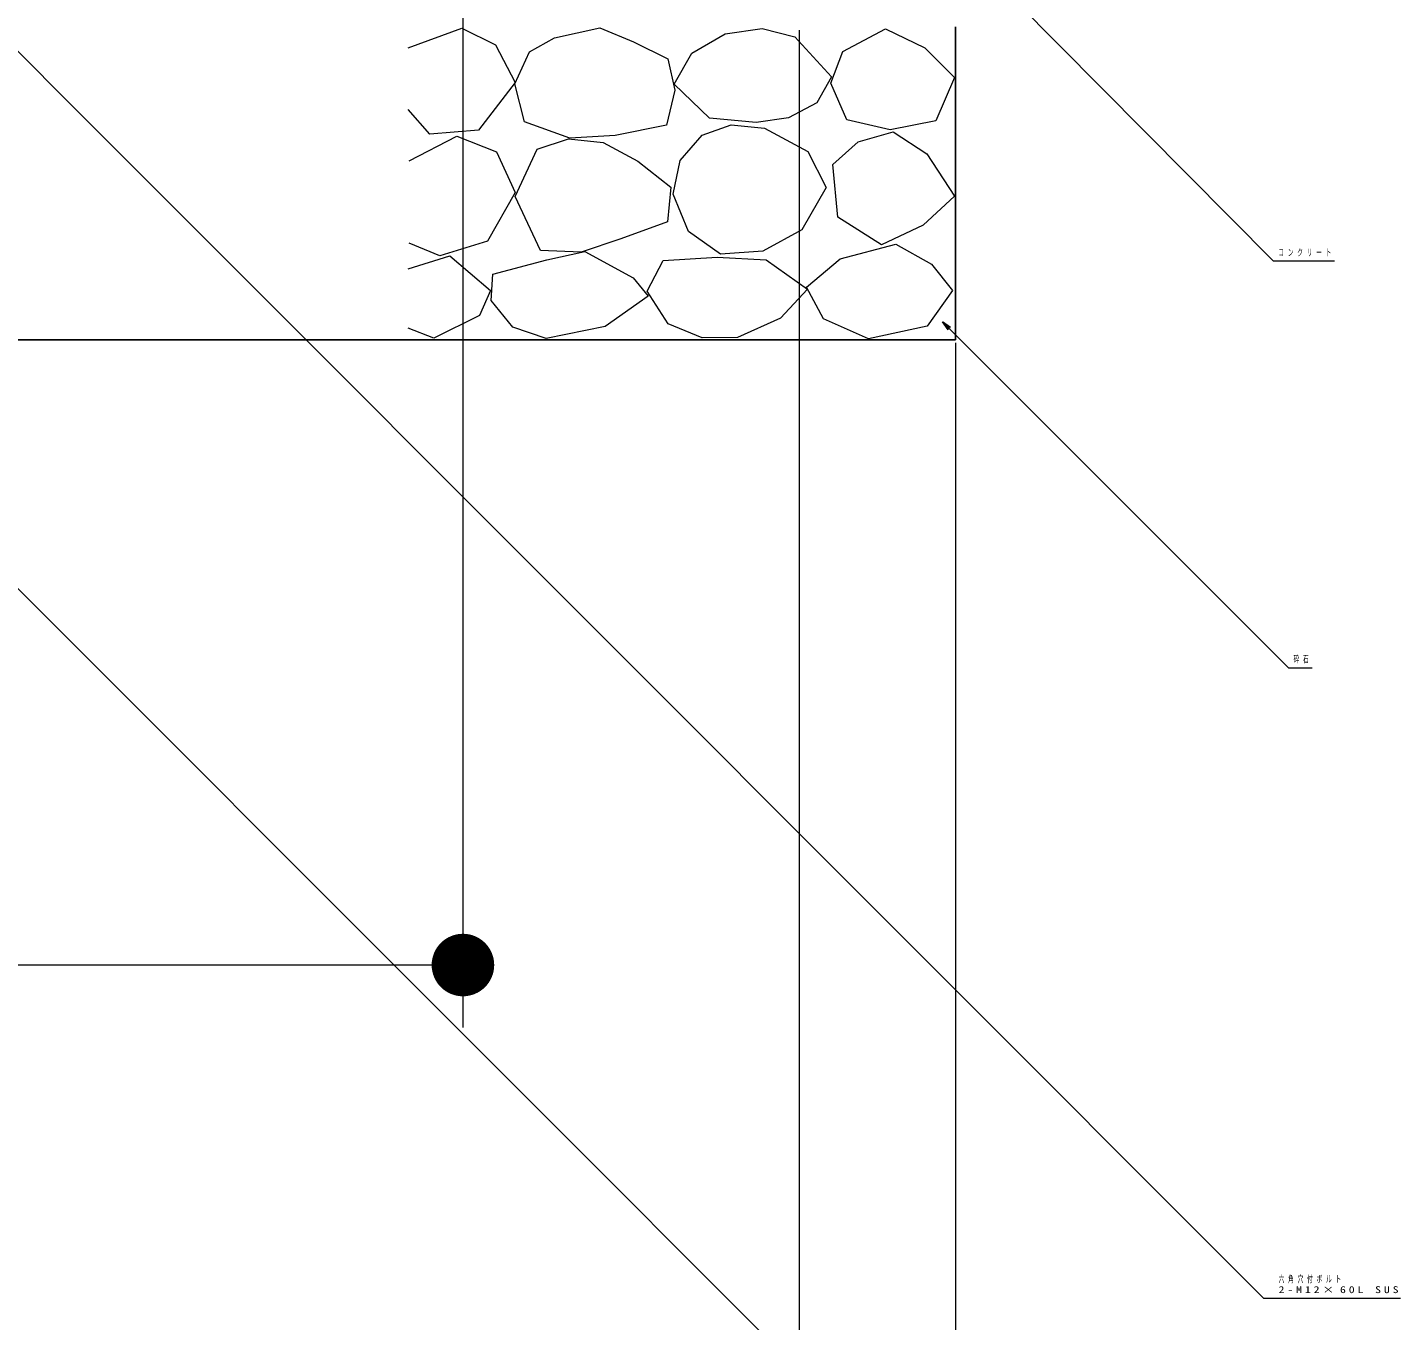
# Model space of a CAD drawing. Units: millimetres on the paper, scale 1:20. Extents: x -385 to 0, y 0 to 267.
# Drawn here: x -107.34 to -85.39, y 85.76 to 106.43 of the extents above; entities that cross this region are included whole.
import ezdxf

# ---------------------------------------------------------------- set-up
doc = ezdxf.new("R2010")
doc.units = ezdxf.units.MM
doc.layers.add('1_20', color=7, linetype='Continuous', lineweight=25)
doc.styles.add('ＭＳ ゴシック', font='')
doc.styles.get('ＭＳ ゴシック').set_extended_font_data('MS Gothic')

# ---------------------------------------------------------------- blocks, each defined once
blk = doc.blocks.new('filled_dot')
at = {"color": 0, "linetype": 'Continuous', "lineweight": -2, "const_width": 1.25}
blk.add_lwpolyline([(-0.625, 0, 1), (0.625, 0, 1)], format="xyb", close=True, dxfattribs=at)

msp = doc.modelspace()

# ---------------------------------------------------------------- linework, layer by layer
at = {"layer": '1_20', "lineweight": 13}
for p, q in [((-100.379, 109.987), (-100.379, 91.39)), ((-100.379, 109.037), (-100.379, 90.44)), ((-95.004, 106.39), (-95.004, 81.39)), ((-95.004, 105.44), (-95.004, 80.44)), ((-92.504, 101.39), (-92.504, 71.39)), ((-92.504, 100.44), (-92.504, 70.44)), ((-100.379, 91.44), (-121.379, 91.44)), ((-100.379, 91.44), (-121.379, 91.44))]:
    msp.add_line(p, q, dxfattribs=at)
at = {"layer": '1_20', "color": 4}
for q in [(-92.504, 106.44), (-129.254, 101.44)]:
    msp.add_line((-92.504, 101.44), q, dxfattribs=at)
at = {"layer": '1_20'}
for p, q in [((-92.621, 101.599), (-92.71, 101.723)), ((-92.71, 101.723), (-92.586, 101.635)), ((-92.71, 101.723), (-92.604, 101.617))]:
    msp.add_line(p, q, dxfattribs=at)
at = {"layer": '1_20', "lineweight": 13}
for points in [[(-121.022, 119.597), (-87.581, 86.115), (-85.39, 86.115)], [(-95.651, 110.993), (-87.426, 102.699), (-86.445, 102.699)], [(-120.767, 110.751), (-87.326, 77.27), (-85.435, 77.27)], [(-101.254, 106.105), (-100.399, 106.422), (-99.86, 106.153), (-99.543, 105.551), (-100.129, 104.79), (-100.906, 104.727), (-101.254, 105.123)], [(-101.238, 104.299), (-100.478, 104.695), (-99.844, 104.442), (-99.543, 103.792), (-99.987, 103.016), (-100.747, 102.778), (-101.238, 102.984)], [(-101.254, 102.572), (-100.589, 102.778), (-99.939, 102.224), (-100.113, 101.828), (-100.842, 101.463), (-101.254, 101.622)], [(-92.71, 101.723), (-87.182, 96.195), (-86.801, 96.195)]]:
    msp.add_lwpolyline(points, dxfattribs=at)
for points in [[(-98.189, 106.425), (-97.652, 106.201), (-97.106, 105.933), (-96.989, 105.432), (-97.124, 104.868), (-97.947, 104.707), (-98.672, 104.662), (-99.397, 104.921), (-99.549, 105.53), (-99.316, 106.04), (-98.914, 106.264)], [(-95.598, 106.415), (-95.071, 106.28), (-94.489, 105.644), (-94.719, 105.225), (-95.176, 104.988), (-95.692, 104.915), (-96.436, 104.982), (-97.003, 105.523), (-96.719, 106.023), (-96.186, 106.333)], [(-93.626, 106.41), (-92.993, 106.109), (-92.518, 105.634), (-92.819, 104.937), (-93.547, 104.794), (-94.244, 104.953), (-94.498, 105.539), (-94.308, 106.046)], [(-94.962, 103.198), (-95.584, 102.853), (-96.26, 102.806), (-96.773, 103.168), (-97.017, 103.766), (-96.905, 104.303), (-96.557, 104.712), (-96.091, 104.877), (-95.557, 104.82), (-94.867, 104.451), (-94.571, 103.874)], [(-93.5, 104.763), (-92.961, 104.414), (-92.518, 103.733), (-93.024, 103.273), (-93.69, 102.957), (-94.387, 103.4), (-94.466, 104.24), (-94.058, 104.602)], [(-98.138, 104.594), (-97.584, 104.297), (-97.057, 103.878), (-97.111, 103.324), (-97.855, 103.054), (-98.49, 102.837), (-99.139, 102.864), (-99.544, 103.729), (-99.193, 104.486), (-98.689, 104.651)], [(-93.459, 102.966), (-92.89, 102.647), (-92.552, 102.224), (-92.956, 101.658), (-93.898, 101.455), (-94.614, 101.774), (-94.887, 102.279), (-94.348, 102.735)], [(-98.429, 102.85), (-97.659, 102.431), (-97.416, 102.134), (-98.105, 101.648), (-99.051, 101.458), (-99.581, 101.642), (-99.929, 102.067), (-99.902, 102.486), (-99.037, 102.715)], [(-96.314, 102.759), (-95.53, 102.718), (-94.868, 102.245), (-95.3, 101.786), (-95.99, 101.475), (-96.555, 101.467), (-97.098, 101.691), (-97.436, 102.218), (-97.179, 102.705)]]:
    msp.add_lwpolyline(points, close=True, dxfattribs=at)

# ---------------------------------------------------------------- block references
at = {"layer": '1_20', "lineweight": 13, "rotation": 180}
for xscale, yscale in [(0.4, 0.4), (0.02, 0.02)]:
    msp.add_blockref('filled_dot', (-100.379, 91.44), dxfattribs=dict(at, xscale=xscale, yscale=yscale))

# ---------------------------------------------------------------- texts
at = {"layer": '1_20', "char_height": 0.11, "attachment_point": 4, "style": 'ＭＳ ゴシック'}
for s, insert in [('\\T1.64;\\W0.6;コンクリート', (-87.345, 102.831)), ('\\T1.64;\\W0.6;砕石', (-87.101, 96.328)), ('\\T1.64;\\W0.6;六角穴付ボルト', (-87.34, 86.413)), ('\\T1.5;\\W1.25;2-M12×60L\\~SUS', (-87.34, 86.248))]:
    msp.add_mtext(s, dxfattribs=dict(at, insert=insert))

doc.saveas('drawing.dxf')
